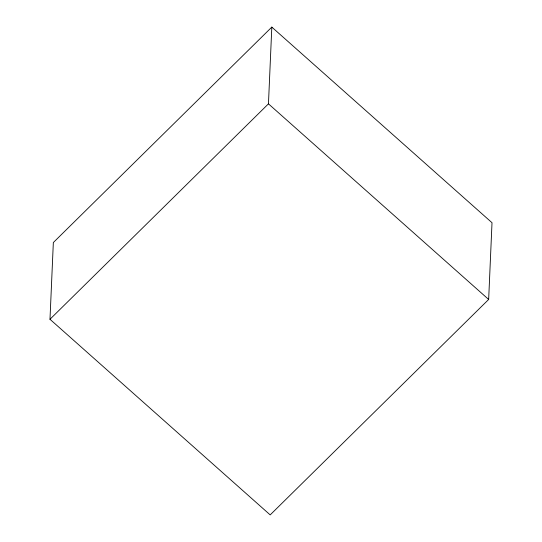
<?xml version="1.0" encoding="UTF-8"?>
<svg xmlns="http://www.w3.org/2000/svg" width="542" height="542" viewBox="0 0 542 542"><rect width="100%" height="100%" fill="white"/><g stroke="black" fill="none" stroke-linecap="round" stroke-linejoin="round"><path stroke-width="0.81" d="M49.986 319.285L53.34 242.538L271.813 27.1L492.014 222.715L488.66 299.462L270.187 514.9L49.986 319.285L268.459 103.84L271.813 27.1M268.459 103.84L488.66 299.462"/></g></svg>
